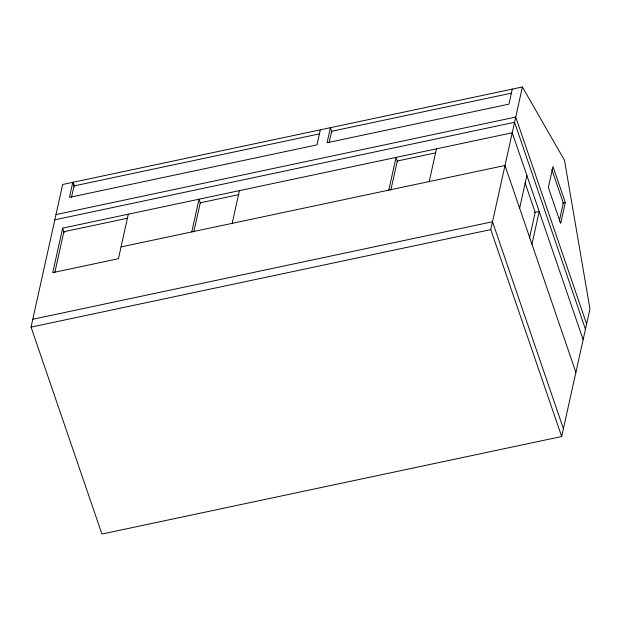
<?xml version="1.0" encoding="UTF-8"?>
<svg xmlns="http://www.w3.org/2000/svg" width="621" height="621" viewBox="0 0 621 621"><rect width="100%" height="100%" fill="white"/><g stroke="black" fill="none" stroke-linecap="round" stroke-linejoin="round"><path stroke-width="0.93" d="M31.05 327.12L62.674 184.476L522.401 86.963L564.512 160.327L589.95 308.932L561.663 436.524L101.937 534.037L31.05 327.12L490.776 229.599L522.401 86.963M583.135 339.687L512.24 132.762L62.62 228.132L52.762 272.627L118.432 258.701L128.299 214.206M74.147 184.724L72.773 182.333L69.443 197.385L316.982 144.872L320.32 129.82M54.834 272.44L63.854 231.734L127.654 218.204M71.508 197.214L74.008 185.927L319.66 133.826M191.773 231.92L199.023 199.201L200.567 203.696M193.83 231.78L200.257 202.803L238.79 194.629M232.184 223.343L239.442 190.631M329.153 142.566L331.661 131.279L511.634 93.103M388.793 190.127L396.051 157.408L397.587 161.91M390.857 189.987L397.285 161.01L435.818 152.836M429.212 181.549L436.462 148.838M512.294 89.106L508.956 104.149L327.088 142.729L330.426 127.678L331.963 132.18M519.63 208.214L526.88 175.495M529.371 238.511L535.17 212.343L525.001 182.652M531.956 244.2L539.214 211.482L534.619 212.46M559.257 221.161L563.294 202.958L551.89 169.665M565.312 202.524L560.67 223.467L548.343 187.48L552.985 166.537L565.312 202.524L562.556 203.114M55.999 214.571L515.725 117.059L586.612 323.983M54.842 219.811L514.561 122.29L585.456 329.215M121.041 246.917L504.989 165.481L575.877 372.398M32.789 319.264L492.515 221.751L563.402 428.676M490.776 229.599L561.663 436.524M72.773 182.333L74.318 186.828M62.62 228.132L64.165 232.634"/></g></svg>
